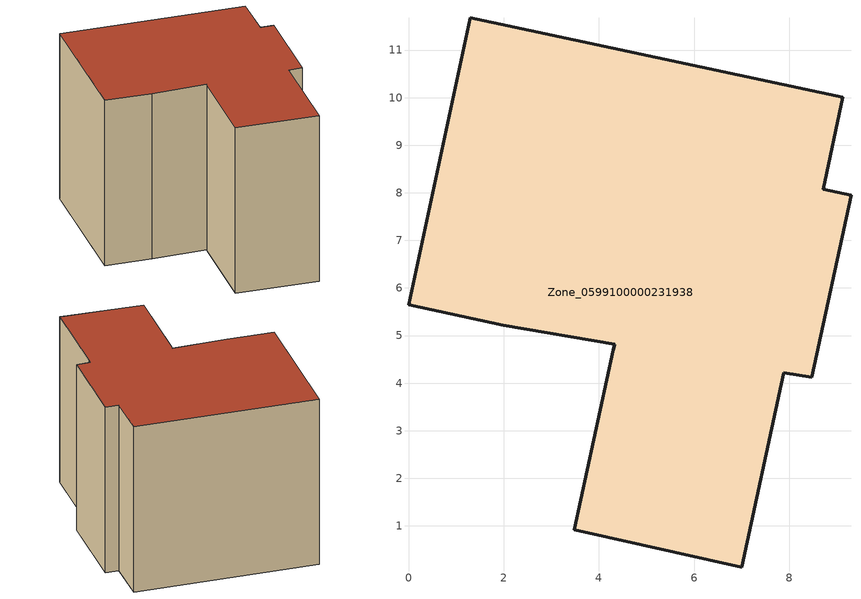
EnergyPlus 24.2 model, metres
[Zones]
Zone_0599100000231938
 floor ground (C_G): 3.48,0.92 4.31,4.7 4.34,4.82 1.99,5.21 0,5.65 1.3,11.68 9.13,10.01 8.72,8.07 9.3,7.95 8.48,4.12 7.89,4.22 7.83,3.98 7,0.13 z0
 wall outside (C_F): 1.3,11.68 0,5.65 1.99,5.21 4.34,4.82 4.31,4.7 3.48,0.92 7,0.13 7.83,3.98 7.89,4.22 8.48,4.12 9.3,7.95 8.72,8.07 9.13,10.01 1.3,11.68 z0:7.7
 roof outside (C_R): 4.31,4.7 3.48,0.92 7,0.13 7.83,3.98 7.89,4.22 8.48,4.12 9.3,7.95 8.72,8.07 9.13,10.01 1.3,11.68 0,5.65 1.99,5.21 4.34,4.82 z7.7
[BUILDING]
Pand.0599100000231938: North Axis=0; Terrain=City; Loads Convergence Tolerance Value=0.04; Temperature Convergence Tolerance Value=0.4; Solar Distribution=FullExterior; Maximum Number of Warmup Days=25; Minimum Number of Warmup Days=1
[Site:Location]
Rotterdam.The.Hague.AP_ZH_NLD Design_Conditions: Latitude=51.96; Longitude=4.45; Time Zone=1; Elevation=-4.5
[SITE:GROUNDTEMPERATURE:BUILDINGSURFACE]
18, 18, 18, 18, 18, 18, 18, 18, 18, 18, 18, 18
[MATERIAL] Thermal Absorptance=0.9; Solar Absorptance=0.7; Visible Absorptance=0.7
Name | Roughness | Thickness | Conductivity | Density | Specific Heat
G.TC.1975-1991 | MediumSmooth | 0.15 | 0.288461 | 540 | 1210
F.TC.1975-1991 | Rough | 0.3 | 0.230769 | 1920 | 840
R.TC.1975-1991 | MediumRough | 0.2 | 0.153846 | 1500 | 1000
[CONSTRUCTION]
C_G: G.TC.1975-1991
C_F: F.TC.1975-1991
C_R: R.TC.1975-1991
[ZONE]
Zone_0599100000231938: Type=1; Multiplier=1; Ceiling Height=Autocalculate; Volume=Autocalculate; Floor Area=autocalculate; Part of Total Floor Area=Yes
[ZONEINFILTRATION:DESIGNFLOWRATE]
Infil_Zone_0599100000231938: Zone or ZoneList or Space or SpaceList=Zone_0599100000231938; Schedule=AlwaysOn; Design Flow Rate Calculation Method=Flow/Area; Flow Rate per Floor Area=0.003; Constant Term Coefficient=1; Temperature Term Coefficient=0; Velocity Term Coefficient=0; Velocity Squared Term Coefficient=0
[HVACTEMPLATE:ZONE:IDEALLOADSAIRSYSTEM]
Zone_0599100000231938: Maximum Heating Supply Air Temperature=50; Minimum Cooling Supply Air Temperature=13; Maximum Heating Supply Air Humidity Ratio=0.0156; Minimum Cooling Supply Air Humidity Ratio=0.0077; Heating Limit=NoLimit; Cooling Limit=NoLimit; Dehumidification Control Type=ConstantSensibleHeatRatio; Cooling Sensible Heat Ratio=0.7; Dehumidification Setpoint=60; Humidification Control Type=None; Humidification Setpoint=30; Outdoor Air Method=None; Outdoor Air Flow Rate per Person=0.00944; Outdoor Air Flow Rate per Zone Floor Area=0; Outdoor Air Flow Rate per Zone=0; Demand Controlled Ventilation Type=None; Outdoor Air Economizer Type=NoEconomizer; Heat Recovery Type=None; Sensible Heat Recovery Effectiveness=0.7; Latent Heat Recovery Effectiveness=0.65
[ZONECONTROL:THERMOSTAT]
ThermostatControl_Zone_0599100000231938: Zone or ZoneList=Zone_0599100000231938; Control Type Schedule=DualSetpointControlType; Control 1=Thermostat_Zone_0599100000231938; Temperature Difference Between Cutout And Setpoint=0
[THERMOSTATSETPOINT:DUALSETPOINT]
Thermostat_Zone_0599100000231938: Heating Setpoint Temperature Schedule=HeatingSetpoint_Zone_0599100000231938; Cooling Setpoint Temperature Schedule=CoolingSetpoint_Zone_0599100000231938
[SCHEDULE:COMPACT]
HeatingSetpoint_Zone_0599100000231938: Through: 12/31, For: AllDays, Until: 24:00, 21
CoolingSetpoint_Zone_0599100000231938: Through: 12/31, For: AllDays, Until: 24:00, 24
DualSetpointControlType: Through: 12/31, For: AllDays, Until: 24:00, 4
AlwaysOn: Through: 12/31, For: AllDays, Until: 24:00, 1
